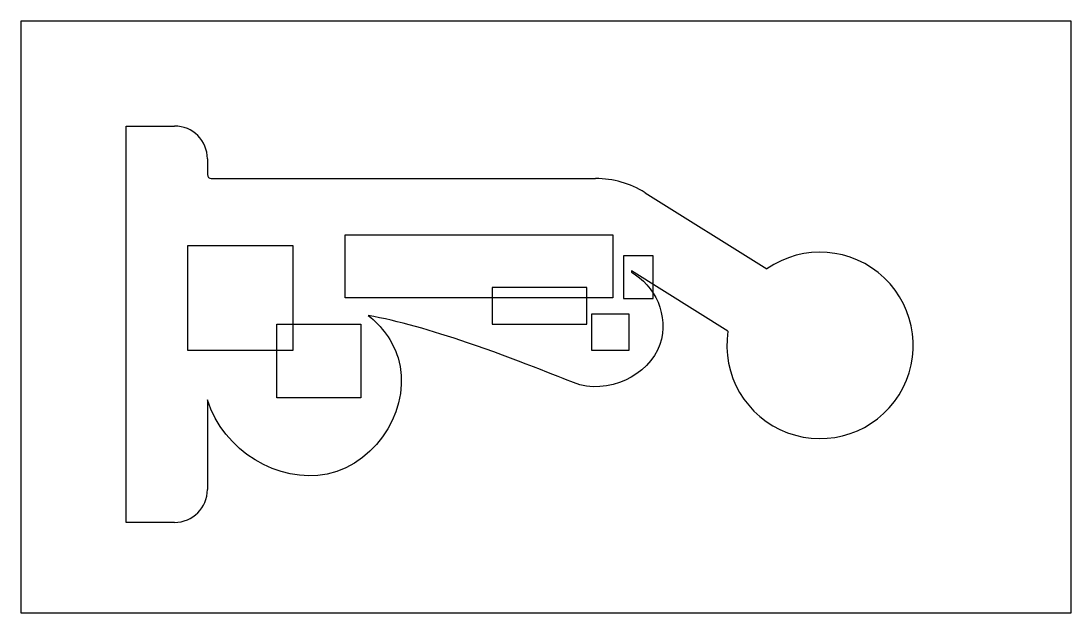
# Model space of a CAD drawing. Header units: millimetres. Extents: x -2.3 to 17.7, y -2 to 9.3.
import ezdxf

# ---------------------------------------------------------------- set-up
doc = ezdxf.new("R2010")
doc.units = ezdxf.units.MM
doc.layers.get('0').update_dxf_attribs({"linetype": 'CONTINUOUS'})

msp = doc.modelspace()

# ---------------------------------------------------------------- linework, layer by layer
for p, q in [((-0.275, -0.275), (-0.275, 7.275)), ((-0.275, 7.275), (0.65, 7.275)), ((1.275, 6.65), (1.275, 6.35)), ((1.35, 6.275), (8.67, 6.275)), ((9.611, 6.005), (11.932, 4.554)), ((11.191, 3.369), (9.351, 4.519)), ((9.351, 4.519), (9.351, 4.491)), ((1.275, 2.062), (1.275, 0.35)), ((0.65, -0.275), (-0.275, -0.275))]:
    msp.add_line(p, q)
for points in [[(-2.275, 9.275), (-2.275, -2), (17.725, -2), (17.725, 9.275)], [(3.9, 5.2), (9, 5.2), (9, 4), (3.9, 4)], [(0.9, 5), (2.9, 5), (2.9, 3), (0.9, 3)], [(9.768, 4.8), (9.2, 4.8), (9.2, 3.987), (9.768, 3.987)], [(6.7, 3.5), (8.5, 3.5), (8.5, 4.2), (6.7, 4.2)], [(8.6, 3.7), (9.3, 3.7), (9.3, 3), (8.6, 3)], [(2.6, 3.5), (4.2, 3.5), (4.2, 2.1), (2.6, 2.1)]]:
    msp.add_lwpolyline(points, close=True)
for centre, radius, start, end in [((0.65, 6.65), 0.625, 0, 90), ((1.35, 6.35), 0.075, 180, 270), ((8.67, 4.5), 1.775, 57.9946, 90), ((12.945, 3.097), 1.775, -188.8141, 124.8033), ((0.65, 0.35), 0.625, 270, 360)]:
    msp.add_arc(centre, radius, start, end)
for points, knots in [([(9.351, 4.491), (9.792, 4.255), (10.083, 3.655), (9.893, 3.116), (9.685, 2.522), (8.906, 2.137), (8.247, 2.387)], [2.318848, 2.318848, 2.318848, 2.318848, 3.758292, 3.758292, 3.758292, 5.34314, 5.34314, 5.34314, 5.34314]), ([(4.34, 3.666), (4.596, 3.465), (4.804, 3.187), (4.906, 2.861), (5.178, 1.99), (4.566, 0.861), (3.554, 0.647), (2.64, 0.454), (1.571, 1.088), (1.275, 2.062)], [5.458951, 5.458951, 5.458951, 5.458951, 6.078631, 6.078631, 6.078631, 7.730237, 7.730237, 7.730237, 9.221672, 9.221672, 9.221672, 9.221672]), ([(8.247, 2.387), (8.011, 2.483), (7.135, 2.839), (5.538, 3.383), (4.909, 3.563), (4.34, 3.666)], [0, 0, 0, 0, 0.0762762, 0.0762762, 0.1345417, 0.1345417, 0.1345417, 0.1345417])]:
    msp.add_open_spline(points, degree=3, knots=knots)

doc.saveas('drawing.dxf')
